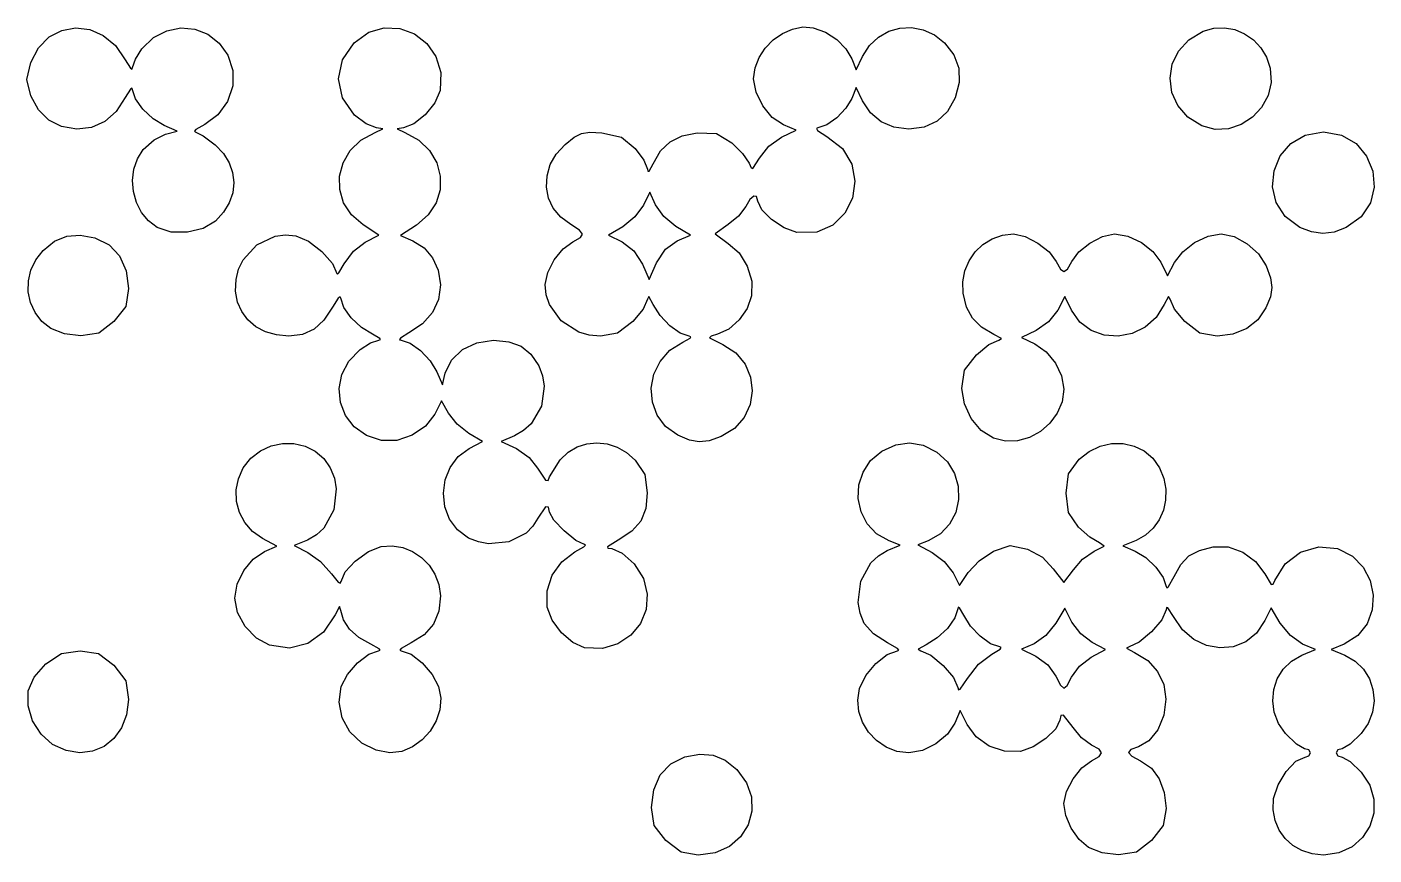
# Model space of a CAD drawing. Extents: x 15 to 288, y 15 to 288.
# Drawn here: x 191.8 to 287.5, y 162.4 to 221.2 of the extents above; entities that cross this region are included whole.
import ezdxf

# ---------------------------------------------------------------- set-up
doc = ezdxf.new("R2010")
doc.units = 0

msp = doc.modelspace()

# ---------------------------------------------------------------- linework, layer by layer
at = {"layer": 'Image'}
for p, q in [((192.581416, 219.760925), (193.335068, 220.526406)), ((193.335068, 220.526406), (194.232996, 220.998848)), ((194.232996, 220.998848), (195.21385, 221.17644)), ((195.21385, 221.17644), (196.216284, 221.057371)), ((196.216284, 221.057371), (197.178947, 220.63983)), ((197.178947, 220.63983), (198.040491, 219.922008)), ((199.924733, 219.6754), (200.759946, 220.480271)), ((200.759946, 220.480271), (201.706613, 220.972693)), ((201.706613, 220.972693), (202.705292, 221.166671)), ((202.705292, 221.166671), (203.69654, 221.076212)), ((203.69654, 221.076212), (204.620916, 220.715321)), ((204.620916, 220.715321), (205.418977, 220.098003)), ((215.018749, 220.113817), (216.051304, 220.857792)), ((216.051304, 220.857792), (217.161322, 221.1821)), ((217.161322, 221.1821), (218.271652, 221.129636)), ((218.271652, 221.129636), (219.305147, 220.743298)), ((219.305147, 220.743298), (220.184656, 220.065981)), ((244.250826, 219.737722), (244.814612, 220.316425)), ((244.814612, 220.316425), (245.469411, 220.777492)), ((245.469411, 220.777492), (246.183915, 221.094209)), ((246.183915, 221.094209), (246.926816, 221.239863)), ((246.926816, 221.239863), (247.666807, 221.187741)), ((247.666807, 221.187741), (248.525487, 220.87154)), ((248.525487, 220.87154), (249.329143, 220.347492)), ((249.329143, 220.347492), (249.988021, 219.688213)), ((251.670989, 219.915633), (252.300309, 220.513701)), ((252.300309, 220.513701), (253.03033, 220.931084)), ((253.03033, 220.931084), (253.827031, 221.162128)), ((253.827031, 221.162128), (254.656392, 221.201183)), ((254.656392, 221.201183), (255.48439, 221.042599)), ((255.48439, 221.042599), (256.277007, 220.680724)), ((256.277007, 220.680724), (257.00022, 220.109907)), ((273.633475, 219.528384), (274.363534, 220.330457)), ((274.363534, 220.330457), (275.378871, 220.934761)), ((275.378871, 220.934761), (276.13658, 221.15083)), ((276.13658, 221.15083), (276.898519, 221.183761)), ((276.898519, 221.183761), (277.639671, 221.047315)), ((277.639671, 221.047315), (278.335017, 220.755253)), ((278.335017, 220.755253), (278.959542, 220.321334)), ((278.959542, 220.321334), (279.488228, 219.759321)), ((192.033388, 218.704215), (192.581416, 219.760925)), ((198.040491, 219.922008), (198.739568, 218.902094)), ((199.461626, 218.943368), (199.924733, 219.6754)), ((205.418977, 220.098003), (206.03128, 219.238264)), ((214.179347, 218.893301), (215.018749, 220.113817)), ((220.184656, 220.065981), (220.83303, 219.14058)), ((243.809359, 219.068096), (244.250826, 219.737722)), ((249.988021, 219.688213), (250.412367, 218.966321)), ((251.17639, 219.142528), (251.670989, 219.915633)), ((257.00022, 220.109907), (257.666178, 219.247688)), ((273.189541, 218.593666), (273.633475, 219.528384)), ((279.488228, 219.759321), (279.896056, 219.082973)), ((191.752335, 217.496454), (192.033388, 218.704215)), ((198.739568, 218.902094), (199.113095, 218.313288)), ((199.268734, 218.35364), (199.461626, 218.943368)), ((206.03128, 219.238264), (206.398383, 218.15011)), ((213.905855, 217.553773), (214.179347, 218.893301)), ((220.83303, 219.14058), (221.173121, 218.009994)), ((243.52152, 218.334261), (243.809359, 219.068096)), ((250.412367, 218.966321), (250.71084, 218.181274)), ((250.71084, 218.181274), (251.17639, 219.142528)), ((257.666178, 219.247688), (258.012577, 218.311651)), ((273.032579, 217.591425), (273.189541, 218.593666)), ((279.896056, 219.082973), (280.158011, 218.306051)), ((192.033597, 216.345045), (191.752335, 217.496454)), ((199.113095, 218.313288), (199.226832, 218.245821)), ((199.226832, 218.245821), (199.268734, 218.35364)), ((206.398383, 218.15011), (206.390076, 217.046708)), ((214.197495, 216.210423), (213.905855, 217.553773)), ((221.173121, 218.009994), (221.127779, 216.717117)), ((243.418617, 217.562931), (243.52152, 218.334261)), ((243.596195, 216.592942), (243.418617, 217.562931)), ((258.012577, 218.311651), (258.039726, 217.300184)), ((273.163436, 216.586783), (273.032579, 217.591425)), ((280.158011, 218.306051), (280.224189, 217.302039)), ((199.113104, 216.812456), (198.739577, 216.223655)), ((199.226841, 216.879924), (199.113104, 216.812456)), ((199.268743, 216.772106), (199.226841, 216.879924)), ((199.472782, 216.121497), (199.268743, 216.772106)), ((206.390076, 217.046708), (206.010806, 215.952422)), ((221.127779, 216.717117), (220.755194, 215.856624)), ((244.068998, 215.629054), (243.596195, 216.592942)), ((250.710834, 216.944578), (250.412361, 216.159531)), ((251.176384, 215.983327), (250.710834, 216.944578)), ((258.039726, 217.300184), (257.747934, 216.211677)), ((273.582961, 215.644864), (273.163436, 216.586783)), ((280.224189, 217.302039), (280.004702, 216.360351)), ((192.565659, 215.354707), (192.033597, 216.345045)), ((198.739577, 216.223655), (198.086964, 215.238306)), ((199.999198, 215.384268), (199.472782, 216.121497)), ((206.010806, 215.952422), (205.328147, 214.99764)), ((215.053486, 214.978437), (214.197495, 216.210423)), ((220.755194, 215.856624), (220.072243, 215.001548)), ((244.747131, 214.81049), (244.068998, 215.629054)), ((250.412361, 216.159531), (249.991359, 215.457757)), ((251.742341, 215.127315), (251.176384, 215.983327)), ((257.747934, 216.211677), (257.20804, 215.241447)), ((274.292, 214.830789), (273.582961, 215.644864)), ((280.004702, 216.360351), (279.546025, 215.520105)), ((193.300639, 214.619819), (192.565659, 215.354707)), ((194.217529, 214.155629), (193.300639, 214.619819)), ((198.086964, 215.238306), (197.282416, 214.527021)), ((200.721056, 214.704507), (199.999198, 215.384268)), ((201.511423, 214.226306), (200.721056, 214.704507)), ((205.328147, 214.99764), (204.409673, 214.31275)), ((215.876704, 214.342615), (215.053486, 214.978437)), ((220.072243, 215.001548), (219.26558, 214.341715)), ((245.540697, 214.276471), (244.747131, 214.81049)), ((249.343338, 214.786921), (248.623456, 214.280553)), ((249.991359, 215.457757), (249.343338, 214.786921)), ((252.490518, 214.500721), (251.742341, 215.127315)), ((257.20804, 215.241447), (256.476299, 214.545085)), ((275.2914, 214.209681), (274.292, 214.830789)), ((278.894632, 214.82042), (278.096998, 214.300416)), ((279.546025, 215.520105), (278.894632, 214.82042)), ((195.295317, 213.977385), (194.217529, 214.155629)), ((196.345383, 214.102486), (195.295317, 213.977385)), ((197.282416, 214.527021), (196.345383, 214.102486)), ((200.802063, 213.212644), (201.611771, 213.624144)), ((202.44421, 213.833559), (201.511423, 214.226306)), ((201.611771, 213.624144), (202.44421, 213.833559)), ((203.770165, 213.939221), (203.659628, 213.825484)), ((203.659628, 213.825484), (203.718794, 213.783584)), ((203.718794, 213.783584), (204.289533, 213.509995)), ((204.409673, 214.31275), (203.770165, 213.939221)), ((215.504669, 213.191621), (216.504196, 213.746412)), ((216.602896, 214.066954), (215.876704, 214.342615)), ((216.504196, 213.746412), (217.04929, 214.005704)), ((217.04929, 214.005704), (216.602896, 214.066954)), ((218.521859, 214.066947), (218.075464, 214.005694)), ((218.075464, 214.005694), (218.620559, 213.746405)), ((219.26558, 214.341715), (218.521859, 214.066947)), ((218.620559, 213.746405), (219.623201, 213.190334)), ((230.65418, 213.402168), (231.184224, 213.67339)), ((231.184224, 213.67339), (231.786169, 213.755748)), ((231.786169, 213.755748), (232.637276, 213.704611)), ((232.637276, 213.704611), (234.024759, 213.398933)), ((238.339898, 213.497407), (239.420492, 213.708607)), ((239.420492, 213.708607), (240.793775, 213.676661)), ((240.793775, 213.676661), (241.871182, 213.008819)), ((245.397215, 213.397841), (246.443605, 213.896826)), ((246.443605, 213.896826), (245.540697, 214.276471)), ((247.986871, 214.072181), (247.886282, 214.019977)), ((247.886282, 214.019977), (247.973431, 213.887723)), ((247.973431, 213.887723), (248.626926, 213.463013)), ((248.623456, 214.280553), (247.986871, 214.072181)), ((253.400842, 214.115788), (252.490518, 214.500721)), ((254.453244, 213.984757), (253.400842, 214.115788)), ((255.556703, 214.125289), (254.453244, 213.984757)), ((256.476299, 214.545085), (255.556703, 214.125289)), ((275.291401, 214.209681), (275.2914, 214.209681)), ((276.248908, 213.955928), (275.291401, 214.209681)), ((277.199599, 213.999212), (276.248908, 213.955928)), ((278.096998, 214.300416), (277.199599, 213.999212)), ((282.648965, 213.559139), (283.93572, 213.783109)), ((283.93572, 213.783109), (285.231, 213.557071)), ((200.024271, 212.517384), (200.802063, 213.212644)), ((204.289533, 213.509995), (205.145734, 212.852876)), ((205.145734, 212.852876), (205.719567, 212.24616)), ((214.747088, 212.454372), (215.504669, 213.191621)), ((219.623201, 213.190334), (220.382013, 212.452335)), ((229.393693, 212.204852), (230.018776, 212.886714)), ((230.018776, 212.886714), (230.65418, 213.402168)), ((234.024759, 213.398933), (235.007346, 212.607741)), ((236.806149, 212.425934), (237.480459, 213.078238)), ((237.480459, 213.078238), (238.339898, 213.497407)), ((241.871182, 213.008819), (242.643397, 212.233046)), ((243.840175, 211.911361), (244.508198, 212.755356)), ((244.508198, 212.755356), (245.397215, 213.397841)), ((248.626926, 213.463013), (249.74957, 212.589298)), ((280.873572, 212.070569), (281.619918, 212.954604)), ((281.619918, 212.954604), (282.648965, 213.559139)), ((285.231, 213.557071), (286.2637, 212.94742)), ((286.2637, 212.94742), (287.009191, 212.056848)), ((199.355923, 211.121472), (199.606002, 211.862295)), ((199.606002, 211.862295), (200.024271, 212.517384)), ((205.719567, 212.24616), (206.130046, 211.587573)), ((214.238234, 211.58764), (214.747088, 212.454372)), ((220.382013, 212.452335), (220.890403, 211.585099)), ((228.965675, 211.452012), (229.393693, 212.204852)), ((235.007346, 212.607741), (235.610783, 211.782224)), ((235.610783, 211.782224), (235.868685, 211.132581)), ((236.280942, 211.515327), (236.806149, 212.425934)), ((242.643397, 212.233046), (243.099142, 211.546639)), ((243.372467, 211.170607), (243.840175, 211.911361)), ((249.74957, 212.589298), (250.403919, 211.490461)), ((280.434919, 211.008096), (280.873572, 212.070569)), ((287.009191, 212.056848), (287.44284, 210.988048)), ((199.267323, 210.332523), (199.355923, 211.121472)), ((206.130046, 211.587573), (206.377128, 210.892852)), ((206.377128, 210.892852), (206.460772, 210.177731)), ((213.984884, 210.644397), (214.238234, 211.58764)), ((220.890403, 211.585099), (221.141778, 210.641317)), ((228.732556, 210.659381), (228.965675, 211.452012)), ((235.868685, 211.132581), (235.901943, 210.980586)), ((235.901943, 210.980586), (235.986331, 210.997977)), ((235.986331, 210.997977), (236.280942, 211.515327)), ((243.099142, 211.546639), (243.238398, 211.23226)), ((243.238398, 211.23226), (243.372467, 211.170607)), ((250.403919, 211.490461), (250.625838, 210.281912)), ((280.328952, 209.868252), (280.434919, 211.008096)), ((287.44284, 210.988048), (287.540017, 209.843713)), ((199.333495, 209.533059), (199.267323, 210.332523)), ((206.460772, 210.177731), (206.380936, 209.457947)), ((213.993817, 209.677617), (213.984884, 210.644397)), ((221.141778, 210.641317), (221.129546, 209.673681)), ((228.692168, 209.858147), (228.732556, 210.659381)), ((228.842344, 209.079495), (228.692168, 209.858147)), ((250.625838, 210.281912), (250.451194, 209.079058)), ((280.580665, 208.752098), (280.328952, 209.868252)), ((287.540017, 209.843713), (287.27609, 208.726536)), ((199.547728, 208.760688), (199.333495, 209.533059)), ((206.380936, 209.457947), (206.137578, 208.749236)), ((214.271814, 208.740274), (213.993817, 209.677617)), ((221.129546, 209.673681), (220.847115, 208.734882)), ((229.180918, 208.354615), (228.842344, 209.079495)), ((236.032431, 209.502749), (235.582463, 208.573666)), ((236.438619, 208.585101), (236.032431, 209.502749)), ((243.152069, 208.974431), (242.860223, 208.477494)), ((243.429657, 209.218406), (243.152069, 208.974431)), ((243.637153, 209.185165), (243.429657, 209.218406)), ((243.718726, 208.850453), (243.637153, 209.185165)), ((243.999063, 208.234513), (243.718726, 208.850453)), ((250.451194, 209.079058), (249.915851, 207.997309)), ((199.903313, 208.053021), (199.547728, 208.760688)), ((200.39354, 207.447666), (199.903313, 208.053021)), ((205.730655, 208.067333), (205.160127, 207.427976)), ((206.137578, 208.749236), (205.730655, 208.067333)), ((214.825652, 207.885342), (214.271814, 208.740274)), ((215.66211, 207.165792), (214.825652, 207.885342)), ((220.287893, 207.877609), (219.445288, 207.154555)), ((220.847115, 208.734882), (220.287893, 207.877609)), ((229.705721, 207.714692), (229.180918, 208.354615)), ((235.582463, 208.573666), (234.965302, 207.740868)), ((237.032549, 207.75584), (236.438619, 208.585101)), ((242.860223, 208.477494), (242.346517, 207.782384)), ((244.698421, 207.546812), (243.999063, 208.234513)), ((249.915851, 207.997309), (249.055675, 207.152072)), ((281.21505, 207.760699), (280.580665, 208.752098)), ((287.27609, 208.726536), (286.626428, 207.739211)), ((201.0117, 206.982234), (200.39354, 207.447666)), ((202.010189, 206.66117), (201.011677, 206.982249)), ((201.011677, 206.982249), (201.0117, 206.982234)), ((204.285466, 206.905634), (203.168469, 206.642832)), ((205.160127, 207.427976), (204.285466, 206.905634)), ((216.78461, 206.439398), (215.66211, 207.165792)), ((219.445288, 207.154555), (218.305428, 206.416929)), ((230.414587, 207.190914), (229.705721, 207.714692)), ((231.038144, 206.799099), (230.414587, 207.190914)), ((234.113353, 207.043276), (233.094213, 206.441966)), ((234.965302, 207.740868), (234.113353, 207.043276)), ((237.890119, 207.050701), (237.032549, 207.75584)), ((238.935429, 206.433953), (237.890119, 207.050701)), ((241.604073, 207.192374), (240.698744, 206.526024)), ((242.346517, 207.782384), (241.604073, 207.192374)), ((245.604322, 206.956511), (244.698421, 207.546812)), ((246.504286, 206.632773), (245.604322, 206.956511)), ((249.055675, 207.152072), (247.906531, 206.658758)), ((282.2571, 206.995119), (281.21505, 207.760699)), ((282.2571, 206.995092), (282.2571, 206.995119)), ((283.101562, 206.667075), (282.2571, 206.995092)), ((285.5664, 206.984429), (284.704523, 206.66191)), ((286.626428, 207.739211), (285.5664, 206.984429)), ((192.90228, 205.347191), (193.723319, 206.007623)), ((193.723319, 206.007623), (194.587574, 206.371982)), ((194.587574, 206.371982), (195.530914, 206.449025)), ((195.530914, 206.449025), (196.58921, 206.247509)), ((196.58921, 206.247509), (197.593372, 205.751746)), ((203.168469, 206.642832), (202.010189, 206.66117)), ((208.09849, 205.751753), (209.405021, 206.361091)), ((209.405021, 206.361091), (210.131875, 206.45921)), ((210.131875, 206.45921), (210.881859, 206.400646)), ((210.881859, 206.400646), (211.772683, 206.007143)), ((211.772683, 206.007143), (212.721123, 205.273799)), ((214.971114, 205.300027), (215.812775, 205.953835)), ((215.812775, 205.953835), (216.78461, 206.439398)), ((218.305428, 206.416929), (219.1962, 206.042388)), ((219.1962, 206.042388), (219.993579, 205.548469)), ((229.875822, 205.46705), (230.564494, 205.975994)), ((230.564494, 205.975994), (231.104178, 206.26392)), ((231.265035, 206.514195), (231.038144, 206.799099)), ((231.104178, 206.26392), (231.265035, 206.514195)), ((233.094213, 206.441966), (234.070601, 205.96909)), ((234.070601, 205.96909), (234.912287, 205.327051)), ((237.152513, 205.44049), (237.990734, 206.03674)), ((237.990733, 206.03674), (238.935429, 206.433953)), ((237.990734, 206.03674), (237.990733, 206.03674)), ((240.698744, 206.526024), (241.616537, 205.85252)), ((247.906531, 206.658758), (246.504286, 206.632773)), ((259.729301, 205.779052), (260.380089, 206.18042)), ((260.380089, 206.18042), (261.112008, 206.435961)), ((261.112008, 206.435961), (261.907324, 206.524887)), ((261.907324, 206.524887), (262.740217, 206.344755)), ((262.740217, 206.344755), (263.639696, 205.882089)), ((267.340691, 205.88209), (268.240167, 206.344758)), ((268.240167, 206.344758), (269.073064, 206.524887)), ((269.073064, 206.524887), (270.03621, 206.361439)), ((270.03621, 206.361439), (270.994419, 205.92146)), ((274.778497, 205.910751), (275.736818, 206.357758)), ((275.736818, 206.357758), (276.67827, 206.524413)), ((276.67827, 206.524413), (277.596142, 206.333771)), ((277.596142, 206.333771), (278.525952, 205.828034)), ((283.90014, 206.55607), (283.101562, 206.667075)), ((284.704523, 206.66191), (283.90014, 206.55607)), ((192.378528, 204.688563), (192.90228, 205.347191)), ((197.593372, 205.751746), (198.339425, 204.962168)), ((207.117846, 204.68654), (208.09849, 205.751753)), ((212.721123, 205.273799), (213.475236, 204.433484)), ((214.312245, 204.409945), (214.971114, 205.300027)), ((219.993579, 205.548469), (220.600506, 204.83596)), ((229.243642, 204.675556), (229.875822, 205.46705)), ((234.912287, 205.327051), (235.519291, 204.39028)), ((236.518814, 204.46193), (237.152513, 205.44049)), ((241.616537, 205.85252), (242.390026, 205.185713)), ((242.390026, 205.185713), (242.968162, 204.24777)), ((258.742057, 204.621969), (259.177379, 205.252639)), ((259.177379, 205.252639), (259.729301, 205.779052)), ((263.639696, 205.882089), (264.431194, 205.249909)), ((264.431194, 205.249909), (264.940144, 204.561237)), ((266.040254, 204.561237), (266.549199, 205.249908)), ((266.549199, 205.249908), (267.340691, 205.88209)), ((270.994419, 205.92146), (271.815896, 205.284665)), ((271.815896, 205.284665), (272.368844, 204.530767)), ((273.34968, 204.502703), (273.937916, 205.265147)), ((273.937916, 205.265147), (274.778497, 205.910751)), ((278.525952, 205.828034), (279.33022, 205.104696)), ((279.33022, 205.104696), (279.87147, 204.261253)), ((192.030075, 203.958141), (192.378528, 204.688563)), ((198.339425, 204.962168), (198.804386, 203.91366)), ((206.79835, 204.018575), (207.117846, 204.68654)), ((213.475236, 204.433484), (213.783079, 203.719066)), ((213.938716, 203.770438), (214.312245, 204.409945)), ((220.600506, 204.83596), (220.993423, 203.942691)), ((228.780976, 203.776078), (229.243642, 204.675556)), ((235.519291, 204.39028), (235.99159, 203.28434)), ((235.99159, 203.28434), (236.518814, 204.46193)), ((242.968162, 204.24777), (243.287061, 203.181435)), ((258.44107, 203.907825), (258.742057, 204.621969)), ((264.940144, 204.561237), (265.234068, 204.025559)), ((265.746331, 204.025559), (266.040254, 204.561237)), ((272.368844, 204.530767), (272.842395, 203.537726)), ((272.842395, 203.537726), (273.34968, 204.502703)), ((279.87147, 204.261253), (280.180003, 203.406738)), ((191.846851, 202.405645), (191.853866, 203.186857)), ((191.853866, 203.186857), (192.030075, 203.958141)), ((198.804386, 203.91366), (198.96527, 202.641109)), ((206.591621, 202.450747), (206.618669, 203.279356)), ((206.618669, 203.279356), (206.79835, 204.018575)), ((213.783079, 203.719066), (213.82498, 203.6599)), ((213.82498, 203.6599), (213.938716, 203.770438)), ((220.993423, 203.942691), (221.14877, 202.906498)), ((228.600844, 202.943184), (228.780976, 203.776078)), ((243.287061, 203.181435), (243.282837, 202.12945)), ((258.292151, 203.130993), (258.44107, 203.907825)), ((258.313034, 202.312257), (258.292151, 203.130993)), ((265.234068, 204.025559), (265.490199, 203.847)), ((265.490199, 203.847), (265.746331, 204.025559)), ((280.180003, 203.406738), (280.279755, 202.720352)), ((192.005975, 201.645439), (191.846851, 202.405645)), ((198.96527, 202.641109), (198.772598, 201.379831)), ((206.731931, 201.68844), (206.591621, 202.450747)), ((221.14877, 202.906498), (221.021043, 201.876215)), ((228.679153, 202.199485), (228.600844, 202.943184)), ((228.90626, 201.508283), (228.679153, 202.199485)), ((243.282837, 202.12945), (242.959826, 201.236656)), ((258.550204, 201.329209), (258.313034, 202.312257)), ((280.279755, 202.720352), (280.16961, 202.055796)), ((192.328188, 200.93717), (192.005975, 201.645439)), ((198.772598, 201.379831), (197.93831, 200.297659)), ((207.026845, 201.00605), (206.731931, 201.68844)), ((213.469329, 201.329406), (212.860525, 200.392014)), ((213.889193, 201.973455), (213.469329, 201.329406)), ((214.019972, 202.057727), (213.889193, 201.973455)), ((214.071634, 201.956079), (214.019972, 202.057727)), ((214.286609, 201.303506), (214.071634, 201.956079)), ((214.817468, 200.564969), (214.286609, 201.303506)), ((221.021043, 201.876215), (220.592772, 200.947549)), ((229.745318, 200.3409), (228.90626, 201.508283)), ((235.558313, 201.187435), (234.828744, 200.297014)), ((235.868674, 201.884514), (235.558313, 201.187435)), ((235.979522, 202.069217), (235.868674, 201.884514)), ((236.286646, 201.511132), (235.979522, 202.069217)), ((236.772292, 200.72269), (236.286646, 201.511132)), ((242.959826, 201.236656), (242.386591, 200.415685)), ((258.982646, 200.529618), (258.550204, 201.329209)), ((265.551466, 202.078656), (265.053627, 201.115936)), ((266.019804, 201.111647), (265.551466, 202.078656)), ((272.619964, 201.511101), (272.038045, 200.578601)), ((272.927065, 202.069186), (272.619964, 201.511101)), ((273.037952, 201.884483), (272.927065, 202.069186)), ((273.348313, 201.187402), (273.037952, 201.884483)), ((274.077872, 200.296983), (273.348313, 201.187402)), ((279.848452, 201.266773), (279.277555, 200.425299)), ((280.16961, 202.055796), (279.848452, 201.266773)), ((192.810435, 200.311774), (192.328188, 200.93717)), ((193.449665, 199.800181), (192.810435, 200.311774)), ((197.93831, 200.297659), (196.856534, 199.463201)), ((207.463612, 200.417196), (207.026845, 201.00605)), ((208.029477, 199.935494), (207.463612, 200.417196)), ((212.860525, 200.392014), (212.165879, 199.752305)), ((215.539305, 199.882192), (214.817468, 200.564969)), ((220.592772, 200.947549), (219.880709, 200.145913)), ((230.994916, 199.556094), (229.745318, 200.3409)), ((234.828744, 200.297014), (233.754288, 199.467034)), ((237.455315, 200.000873), (236.772292, 200.72269)), ((242.386591, 200.415685), (241.653129, 199.767709)), ((259.627249, 199.890932), (258.982646, 200.529618)), ((264.396382, 200.290262), (263.515297, 199.657036)), ((265.053627, 201.115936), (264.396382, 200.290262)), ((266.622663, 200.250853), (266.019804, 201.111647)), ((267.421929, 199.658311), (266.622663, 200.250853)), ((272.038045, 200.578601), (271.253737, 199.890219)), ((275.152328, 199.467004), (274.077872, 200.296983)), ((279.277555, 200.425299), (278.483101, 199.797339)), ((193.44967, 199.800176), (193.449665, 199.800181)), ((194.422126, 199.434431), (193.44967, 199.800176)), ((195.59486, 199.277609), (194.422126, 199.434431)), ((196.856534, 199.463201), (195.59486, 199.277609)), ((208.711687, 199.574562), (208.029477, 199.935494)), ((209.497489, 199.348017), (208.711687, 199.574562)), ((210.374129, 199.269476), (209.497489, 199.348017)), ((211.349158, 199.386164), (210.374129, 199.269476)), ((212.165879, 199.752305), (211.349158, 199.386164)), ((216.327214, 199.396899), (215.539305, 199.882192)), ((216.842531, 199.106589), (216.327214, 199.396899)), ((218.9016, 199.496718), (218.312794, 199.123191)), ((219.880709, 200.145913), (218.9016, 199.496718)), ((231.735199, 199.343114), (230.994916, 199.556094)), ((232.531954, 199.268924), (231.735199, 199.343114)), ((233.754288, 199.467034), (232.531954, 199.268924)), ((238.193798, 199.470676), (237.455315, 200.000873)), ((238.845826, 199.257092), (238.193798, 199.470676)), ((238.961854, 199.220449), (238.845826, 199.257092)), ((240.404386, 199.268997), (240.295313, 199.150952)), ((240.849437, 199.3939), (240.404386, 199.268997)), ((241.653129, 199.767709), (240.849437, 199.3939)), ((260.500904, 199.390597), (259.627249, 199.890932)), ((261.049105, 199.08528), (260.500904, 199.390597)), ((263.515297, 199.657036), (262.474797, 199.160861)), ((268.351135, 199.33), (267.421929, 199.658311)), ((269.343816, 199.261895), (268.351135, 199.33)), ((270.333505, 199.449976), (269.343816, 199.261895)), ((271.253737, 199.890219), (270.333505, 199.449976)), ((276.374662, 199.268893), (275.152328, 199.467004)), ((277.502875, 199.404627), (276.374662, 199.268893)), ((278.483101, 199.797339), (277.502875, 199.404627)), ((214.644982, 197.476351), (215.449853, 198.311561)), ((215.449853, 198.311561), (216.181887, 198.778006)), ((216.181887, 198.778006), (216.771613, 198.978927)), ((216.771613, 198.978927), (216.887643, 199.015569)), ((216.887643, 199.015569), (216.842531, 199.106589)), ((218.312794, 199.123191), (218.245328, 199.009454)), ((218.245328, 199.009454), (218.353146, 198.967552)), ((218.353146, 198.967552), (219.003754, 198.763593)), ((219.003754, 198.763593), (219.740984, 198.237169)), ((221.948781, 197.566628), (222.722714, 198.307874)), ((222.722714, 198.307874), (223.742224, 198.793085)), ((223.742224, 198.793085), (224.92663, 198.967084)), ((224.92663, 198.967084), (226.015498, 198.86341)), ((226.015498, 198.86341), (226.891799, 198.539151)), ((226.891799, 198.539151), (227.590716, 197.974454)), ((237.463607, 198.255308), (238.401427, 198.83912)), ((238.401427, 198.83912), (238.916742, 199.12943)), ((238.916742, 199.12943), (238.961854, 199.220449)), ((240.295313, 199.150952), (241.224579, 198.664077)), ((241.224579, 198.664077), (242.153694, 198.067608)), ((259.261143, 197.93841), (260.151561, 198.667978)), ((260.151561, 198.667978), (260.848643, 198.97834)), ((260.848643, 198.97834), (261.049105, 199.08528)), ((262.474797, 199.160861), (263.416625, 198.704717)), ((263.416625, 198.704717), (264.224019, 198.140222)), ((214.15256, 196.529685), (214.644982, 197.476351)), ((219.740984, 198.237169), (220.420744, 197.515266)), ((220.420744, 197.515266), (220.898946, 196.724872)), ((221.50111, 196.624524), (221.948781, 197.566628)), ((227.590716, 197.974454), (228.14743, 197.149464)), ((236.334202, 196.551238), (236.77332, 197.47087)), ((236.77332, 197.47087), (237.463607, 198.255308)), ((242.153694, 198.067608), (242.811421, 197.27604)), ((258.422284, 196.8478), (259.261143, 197.93841)), ((264.224019, 198.140222), (264.882303, 197.347937)), ((264.882303, 197.347937), (265.325591, 196.430147)), ((213.958582, 195.531006), (214.15256, 196.529685)), ((220.898946, 196.724872), (221.291693, 195.792085)), ((221.291693, 195.792085), (221.50111, 196.624524)), ((228.14743, 197.149464), (228.418842, 196.445769)), ((228.418842, 196.445769), (228.53378, 195.715151)), ((236.14989, 195.561841), (236.334202, 196.551238)), ((242.811421, 197.27604), (243.198834, 196.35547)), ((258.233043, 195.54257), (258.422284, 196.8478)), ((265.325591, 196.430147), (265.487995, 195.489137)), ((214.049041, 194.539757), (213.958582, 195.531006)), ((228.53378, 195.715151), (228.329286, 194.274396)), ((236.224017, 194.568112), (236.14989, 195.561841)), ((243.198834, 196.35547), (243.317004, 195.371997)), ((258.407371, 194.440382), (258.233043, 195.54257)), ((265.487995, 195.489137), (265.363528, 194.602605)), ((214.409932, 193.61538), (214.049041, 194.539757)), ((221.226068, 194.653307), (220.754933, 193.710801)), ((221.719984, 193.792708), (221.226068, 194.653307)), ((236.560221, 193.635482), (236.224017, 194.568112)), ((243.317004, 195.371997), (243.167001, 194.391717)), ((265.363528, 194.602605), (265.016505, 193.789786)), ((215.02725, 192.817318), (214.409932, 193.61538)), ((220.754933, 193.710801), (220.095231, 192.861774)), ((222.351158, 193.013207), (221.719984, 193.792708)), ((228.329286, 194.274396), (227.60406, 193.029711)), ((237.162137, 192.829381), (236.560221, 193.635482)), ((243.167001, 194.391717), (242.749898, 193.480727)), ((258.88485, 193.411131), (258.407371, 194.440382)), ((265.016505, 193.789786), (264.486491, 193.078207)), ((215.886989, 192.205014), (215.02725, 192.817318)), ((220.095231, 192.861774), (219.14333, 192.216056)), ((223.175064, 192.347588), (222.351158, 193.013207)), ((227.068081, 192.544178), (226.42821, 192.183604)), ((227.60406, 193.029711), (227.068081, 192.544178)), ((238.0334, 192.21524), (237.162137, 192.829381)), ((242.066766, 192.705124), (241.118677, 192.131007)), ((242.749898, 193.480727), (242.066766, 192.705124)), ((259.597223, 192.562541), (258.88485, 193.411131)), ((260.476233, 192.00234), (259.597223, 192.562541)), ((264.486491, 193.078207), (263.813051, 192.495393)), ((209.12141, 191.463972), (209.927809, 191.630755)), ((209.927809, 191.630755), (210.741345, 191.62094)), ((210.741345, 191.62094), (211.52488, 191.438986)), ((216.975143, 191.837911), (215.886989, 192.205014)), ((218.052283, 191.849489), (216.975143, 191.837911)), ((219.14333, 192.216056), (218.052283, 191.849489)), ((224.136225, 191.763071), (223.175064, 192.347588)), ((223.197868, 191.277826), (224.136225, 191.763071)), ((226.42821, 192.183604), (225.478574, 191.784311)), ((225.478574, 191.784311), (226.572574, 191.265173)), ((230.87192, 191.386469), (231.558931, 191.615196)), ((231.558931, 191.615196), (232.275643, 191.689987)), ((232.275643, 191.689987), (232.999847, 191.61091)), ((232.999847, 191.61091), (233.709334, 191.378031)), ((238.033387, 192.2152), (238.0334, 192.21524)), ((238.854146, 191.870058), (238.033387, 192.2152)), ((239.554826, 191.743356), (238.854146, 191.870058)), ((240.266108, 191.831527), (239.554826, 191.743356)), ((241.118677, 192.131007), (240.266108, 191.831527)), ((253.530778, 191.54211), (254.514366, 191.677324)), ((254.514366, 191.677324), (255.489341, 191.502531)), ((260.476325, 192.002337), (260.476233, 192.00234)), ((261.327821, 191.794818), (260.476325, 192.002337)), ((262.194151, 191.826172), (261.327821, 191.794818)), ((263.035749, 192.068873), (262.194151, 191.826172)), ((263.813051, 192.495393), (263.035749, 192.068873)), ((268.0548, 191.441766), (268.870412, 191.62537)), ((268.870412, 191.62537), (269.689503, 191.627989)), ((269.689503, 191.627989), (270.476457, 191.453437)), ((207.678593, 190.582773), (208.359291, 191.116131)), ((208.359291, 191.116131), (209.12141, 191.463972)), ((211.52488, 191.438986), (212.24127, 191.089351)), ((212.24127, 191.089351), (212.853374, 190.576497)), ((221.834853, 189.930556), (222.404427, 190.696657)), ((222.404427, 190.696657), (223.197868, 191.277826)), ((226.572574, 191.265173), (227.464398, 190.642909)), ((227.464398, 190.642909), (228.055554, 189.867283)), ((229.675839, 190.466949), (230.23682, 191.003742)), ((230.23682, 191.003742), (230.87192, 191.386469)), ((233.709334, 191.378031), (234.381894, 190.991414)), ((234.381894, 190.991414), (234.995319, 190.451127)), ((251.745436, 190.430601), (252.544924, 191.096762)), ((252.544924, 191.096762), (253.530778, 191.54211)), ((255.489341, 191.502531), (256.449354, 191.017861)), ((256.449354, 191.017861), (257.204469, 190.333458)), ((266.576472, 190.516356), (267.278281, 191.073366)), ((267.278281, 191.073366), (268.0548, 191.441766)), ((270.476457, 191.453437), (271.195659, 191.105527)), ((271.195659, 191.105527), (271.811492, 190.588072)), ((206.787996, 189.131706), (207.136466, 189.894147)), ((207.136466, 189.894147), (207.678593, 190.582773)), ((212.853374, 190.576497), (213.324053, 189.904882)), ((213.324053, 189.904882), (213.612855, 189.167087)), ((221.489643, 189.041329), (221.834853, 189.930556)), ((228.055554, 189.867283), (228.618917, 189.03296)), ((228.901659, 189.267709), (229.675839, 190.466949)), ((234.995319, 190.451127), (235.685409, 189.431853)), ((251.202328, 189.605608), (251.745436, 190.430601)), ((257.204469, 190.333458), (257.710979, 189.504559)), ((265.81184, 189.480424), (266.576472, 190.516356)), ((271.811492, 190.588072), (272.288342, 189.904884)), ((272.288342, 189.904884), (272.589418, 189.147393)), ((206.628387, 188.328939), (206.787996, 189.131706)), ((213.612855, 189.167087), (213.744329, 188.403466)), ((221.369298, 188.090782), (221.489643, 189.041329)), ((228.618917, 189.03296), (228.822072, 188.997775)), ((228.822072, 188.997775), (228.901659, 189.267709)), ((235.685409, 189.431853), (235.856412, 188.116687)), ((250.910757, 188.682288), (251.202328, 189.605608)), ((257.710979, 189.504559), (257.974426, 188.588514)), ((265.641092, 188.094746), (265.81184, 189.480424)), ((272.589418, 189.147393), (272.72958, 188.37574)), ((206.652839, 187.519333), (206.628387, 188.328939)), ((213.744329, 188.403466), (213.568923, 186.905119)), ((221.474315, 187.140722), (221.369298, 188.090782)), ((235.856412, 188.116687), (235.748819, 187.000281)), ((250.865878, 187.721146), (250.910757, 188.682288)), ((257.974426, 188.588514), (258.000351, 187.642676)), ((265.808659, 186.715089), (265.641092, 188.094746)), ((272.72958, 188.37574), (272.716361, 187.61312)), ((206.856556, 186.736376), (206.652839, 187.519333)), ((213.568923, 186.905119), (212.865099, 185.622589)), ((221.805191, 186.252953), (221.474315, 187.140722)), ((228.635998, 187.14035), (228.073078, 186.335116)), ((228.827923, 187.106415), (228.635998, 187.14035)), ((228.901649, 186.752006), (228.827923, 187.106415)), ((235.748819, 187.000281), (235.397835, 186.115589)), ((251.062847, 186.782687), (250.865878, 187.721146)), ((258.000351, 187.642676), (257.794295, 186.724396)), ((272.557293, 186.88273), (272.259911, 186.207768)), ((272.716361, 187.61312), (272.557293, 186.88273)), ((207.23474, 186.013557), (206.856556, 186.736376)), ((207.782592, 185.384363), (207.23474, 186.013557)), ((222.362426, 185.489283), (221.805191, 186.252953)), ((228.073078, 186.335116), (227.721907, 185.751083)), ((229.21738, 186.184582), (228.901649, 186.752006)), ((229.952363, 185.417332), (229.21738, 186.184582)), ((235.397835, 186.115589), (234.761158, 185.393802)), ((251.496819, 185.927417), (251.062847, 186.782687)), ((252.162952, 185.21584), (251.496819, 185.927417)), ((257.361802, 185.891028), (256.708412, 185.199922)), ((257.794295, 186.724396), (257.361802, 185.891028)), ((266.525858, 185.684996), (265.808659, 186.715089)), ((272.259911, 186.207768), (271.831748, 185.611429)), ((208.495316, 184.882283), (207.782592, 185.384363)), ((209.526026, 184.327209), (208.495316, 184.882283)), ((212.336051, 185.128738), (211.700123, 184.768622)), ((212.865099, 185.622589), (212.336051, 185.128738)), ((223.146518, 184.911516), (222.362426, 185.489283)), ((223.851407, 184.632646), (223.146518, 184.911516)), ((227.244957, 185.268577), (226.014047, 184.637141)), ((227.721907, 185.751083), (227.244957, 185.268577)), ((230.788278, 184.742507), (229.952363, 185.417332)), ((234.761158, 185.393802), (233.796482, 184.766107)), ((253.0564, 184.708462), (252.162952, 185.21584)), ((256.708412, 185.199922), (255.839667, 184.708431)), ((267.327554, 184.976647), (266.525858, 185.684996)), ((268.012548, 184.570446), (267.327554, 184.976647)), ((271.280337, 185.116913), (270.613212, 184.747414)), ((271.831748, 185.611429), (271.280337, 185.116913)), ((207.84606, 183.418841), (208.636535, 183.953205)), ((208.636535, 183.953205), (209.526026, 184.327209)), ((211.700123, 184.768622), (210.755503, 184.377346)), ((210.755503, 184.377346), (211.733931, 183.885576)), ((215.097726, 183.27393), (216.027265, 183.946086)), ((216.027265, 183.946086), (216.940105, 184.317598)), ((216.940105, 184.317598), (217.720029, 184.369319)), ((217.720029, 184.369319), (218.473455, 184.242546)), ((218.473455, 184.242546), (219.177384, 183.956457)), ((219.177384, 183.956457), (219.808815, 183.530233)), ((224.581013, 184.498793), (223.851407, 184.632646)), ((226.014047, 184.637141), (224.581013, 184.498793)), ((229.781283, 183.229495), (230.71593, 183.92319)), ((230.71593, 183.92319), (231.355438, 184.296719)), ((231.406809, 184.452356), (230.788278, 184.742507)), ((231.355438, 184.296719), (231.465975, 184.410456)), ((231.465975, 184.410456), (231.406809, 184.452356)), ((233.796482, 184.766107), (233.040157, 184.294211)), ((233.040157, 184.294211), (233.062629, 184.196856)), ((233.062629, 184.196856), (233.330453, 184.163802)), ((233.330453, 184.163802), (234.064505, 183.840385)), ((252.293125, 183.648142), (252.926702, 184.015424)), ((252.926702, 184.015424), (253.848239, 184.405184)), ((253.848239, 184.405184), (253.0564, 184.708462)), ((255.839667, 184.708431), (255.109672, 184.429365)), ((255.109672, 184.429365), (256.129342, 183.882512)), ((259.464616, 183.291301), (260.479315, 183.971917)), ((260.479315, 183.971917), (261.667484, 184.389844)), ((261.667484, 184.389844), (262.889515, 184.123108)), ((262.889515, 184.123108), (263.956938, 183.55362)), ((266.814659, 183.417815), (267.649434, 183.97365)), ((267.649434, 183.97365), (268.34915, 184.343053)), ((268.34915, 184.343053), (268.012548, 184.570446)), ((270.613212, 184.747414), (269.673228, 184.358062)), ((269.673228, 184.358062), (270.555401, 183.987127)), ((270.555401, 183.987127), (271.317502, 183.519648)), ((274.381277, 183.639678), (275.123579, 184.036115)), ((275.123579, 184.036115), (276.11156, 184.290401)), ((276.11156, 184.290401), (277.171392, 184.278631)), ((277.171392, 184.278631), (278.207736, 183.913238)), ((278.207736, 183.913238), (279.109585, 183.252967)), ((282.310438, 183.903993), (283.615985, 184.296788)), ((283.615985, 184.296788), (284.948984, 184.164432)), ((284.948984, 184.164432), (285.996522, 183.62578)), ((207.172415, 182.596893), (207.84606, 183.418841)), ((211.733931, 183.885576), (212.62657, 183.23645)), ((212.62657, 183.23645), (213.398741, 182.366356)), ((214.375632, 182.497691), (215.097726, 183.27393)), ((219.808815, 183.530233), (220.344746, 182.983052)), ((220.344746, 182.983052), (220.762177, 182.334092)), ((229.101931, 182.26764), (229.781283, 183.229495)), ((234.064505, 183.840385), (234.917953, 183.081582)), ((234.917953, 183.081582), (235.587614, 182.028374)), ((251.052606, 181.8352), (251.763424, 183.142953)), ((251.763424, 183.142953), (252.293125, 183.648142)), ((256.129342, 183.882512), (256.984118, 183.232509)), ((256.984118, 183.232509), (257.607342, 182.437662)), ((258.682375, 182.466737), (259.464616, 183.291301)), ((263.956938, 183.55362), (264.729075, 182.725108)), ((266.162744, 182.65122), (266.814659, 183.417815)), ((271.317502, 183.519648), (272.024141, 182.844158)), ((273.3209, 182.184281), (273.806452, 183.042073)), ((273.806452, 183.042073), (274.381277, 183.639678)), ((279.109585, 183.252967), (279.76593, 182.356561)), ((280.491364, 181.902992), (281.209759, 183.076057)), ((281.209759, 183.076057), (282.310438, 183.903993)), ((285.996522, 183.62578), (286.772219, 182.841995)), ((206.70338, 181.625176), (207.172415, 182.596893)), ((213.398741, 182.366356), (213.887983, 181.770441)), ((214.085125, 181.813928), (214.375632, 182.497691)), ((220.762177, 182.334092), (221.038107, 181.602535)), ((228.736266, 181.153617), (229.101931, 182.26764)), ((235.587614, 182.028374), (235.859256, 180.924448)), ((257.607342, 182.437662), (258.065674, 181.539667)), ((258.065674, 181.539667), (258.682375, 182.466737)), ((264.729075, 182.725108), (265.489883, 181.74428)), ((265.489883, 181.74428), (266.162744, 182.65122)), ((272.024141, 182.844158), (272.545974, 182.109157)), ((272.545974, 182.109157), (272.753661, 181.463147)), ((272.92304, 181.47352), (273.3209, 182.184281)), ((279.76593, 182.356561), (280.230287, 181.598421)), ((286.772219, 182.841995), (287.270688, 181.891373)), ((206.526735, 180.641505), (206.70338, 181.625176)), ((213.887983, 181.770441), (214.032646, 181.704549)), ((214.032646, 181.704549), (214.085125, 181.813928)), ((221.038107, 181.602535), (221.149535, 180.807558)), ((228.74268, 180.00342), (228.736266, 181.153617)), ((250.868169, 180.324852), (251.052606, 181.8352)), ((272.753661, 181.463147), (272.800494, 181.368953)), ((272.800494, 181.368953), (272.92304, 181.47352)), ((280.230287, 181.598421), (280.365067, 181.631102)), ((280.365067, 181.631102), (280.491364, 181.902992)), ((287.270688, 181.891373), (287.486541, 180.852212)), ((206.729021, 179.611908), (206.526735, 180.641505)), ((221.149535, 180.807558), (221.04156, 179.710255)), ((235.859256, 180.924448), (235.773533, 179.838967)), ((250.996443, 179.566419), (250.868169, 180.324852)), ((287.486541, 180.852212), (287.414392, 179.802809)), ((207.274289, 178.622843), (206.729021, 179.611908)), ((213.661025, 179.462855), (212.845911, 178.231292)), ((213.981039, 180.051665), (213.661025, 179.462855)), ((214.080003, 179.765236), (213.981039, 180.051665)), ((214.252304, 179.093528), (214.080003, 179.765236)), ((221.04156, 179.710255), (220.657719, 178.782673)), ((229.104089, 179.070247), (228.74268, 180.00342)), ((235.773533, 179.838967), (235.371098, 178.841096)), ((251.284032, 178.844594), (250.996443, 179.566419)), ((257.728548, 179.22957), (257.198349, 178.491087)), ((257.942132, 179.881598), (257.728548, 179.22957)), ((257.978774, 179.997626), (257.942132, 179.881598)), ((258.069793, 179.952513), (257.978774, 179.997626)), ((258.360102, 179.437196), (258.069793, 179.952513)), ((258.845123, 178.649694), (258.360102, 179.437196)), ((265.558669, 179.931894), (264.92158, 178.852114)), ((266.053413, 178.941414), (265.558669, 179.931894)), ((272.747497, 179.81059), (272.441513, 179.09883)), ((272.782096, 179.983538), (272.747497, 179.81059)), ((272.883641, 179.959977), (272.782096, 179.983538)), ((273.276663, 179.333155), (272.883641, 179.959977)), ((273.91946, 178.389945), (273.276663, 179.333155)), ((280.222501, 179.957621), (279.780303, 179.044574)), ((280.867184, 178.864981), (280.222501, 179.957621)), ((287.414392, 179.802809), (287.048852, 178.821464)), ((208.066507, 177.804106), (207.274289, 178.622843)), ((212.845911, 178.231292), (211.730329, 177.425743)), ((214.69606, 178.43362), (214.252304, 179.093528)), ((215.362233, 177.840858), (214.69606, 178.43362)), ((220.657719, 178.782673), (220.001003, 178.029646)), ((229.758659, 178.179029), (229.104089, 179.070247)), ((230.571394, 177.476401), (229.758659, 178.179029)), ((235.371098, 178.841096), (234.692605, 177.999998)), ((251.95541, 178.090815), (251.284032, 178.844594)), ((257.198349, 178.491087), (256.47653, 177.808064)), ((259.52771, 177.92784), (258.845123, 178.649694)), ((264.92158, 178.852114), (264.204049, 177.977006)), ((266.682794, 178.101963), (266.053413, 178.941414)), ((271.713536, 178.232988), (270.848524, 177.499089)), ((272.441513, 179.09883), (271.713536, 178.232988)), ((274.720542, 177.701051), (273.91946, 178.389945)), ((279.780303, 179.044574), (279.181028, 178.156478)), ((281.596915, 177.977914), (280.867184, 178.864981)), ((287.048852, 178.821464), (286.384534, 177.986472)), ((209.009645, 177.285495), (208.066507, 177.804106)), ((210.41725, 177.09441), (209.009645, 177.285495)), ((211.730329, 177.425743), (210.41725, 177.09441)), ((216.201783, 177.370586), (215.362233, 177.840858)), ((216.800605, 177.046259), (216.201783, 177.370586)), ((219.074405, 177.456008), (218.368807, 177.065556)), ((220.001003, 178.029646), (219.074405, 177.456008)), ((231.4073, 177.109), (230.571394, 177.476401)), ((233.778707, 177.384839), (232.670059, 177.064782)), ((234.692605, 177.999998), (233.778707, 177.384839)), ((252.941102, 177.456004), (251.95541, 178.090815)), ((253.646701, 177.065551), (252.941102, 177.456004)), ((255.688082, 177.322418), (255.129998, 177.015295)), ((256.47653, 177.808064), (255.688082, 177.322418)), ((260.266289, 177.396482), (259.52771, 177.92784)), ((260.919282, 177.180466), (260.266289, 177.396482)), ((263.37353, 177.389304), (262.462558, 177.006267)), ((264.204049, 177.977006), (263.37353, 177.389304)), ((267.501263, 177.474584), (266.682794, 178.101963)), ((268.45437, 176.998231), (267.501263, 177.474584)), ((270.848524, 177.499089), (270.131437, 177.18316)), ((275.625074, 177.268907), (274.720542, 177.701051)), ((276.578223, 177.095944), (275.625074, 177.268907)), ((278.411034, 177.537297), (277.525154, 177.184596)), ((279.181028, 178.156478), (278.411034, 177.537297)), ((282.446084, 177.379521), (281.596915, 177.977914)), ((283.380353, 176.9867), (282.446084, 177.379521)), ((285.416052, 177.376132), (284.489879, 176.9867)), ((286.384534, 177.986472), (285.416052, 177.376132)), ((193.08957, 175.96237), (194.212728, 176.708054)), ((194.212728, 176.708054), (195.52948, 176.892609)), ((195.52948, 176.892609), (196.845411, 176.704414)), ((196.845411, 176.704414), (197.938, 175.864519)), ((215.260804, 176.035852), (216.051737, 176.652965)), ((216.051737, 176.652965), (216.75415, 176.904449)), ((216.75415, 176.904449), (216.867098, 176.944891)), ((216.867098, 176.944891), (216.800605, 177.046259)), ((218.368807, 177.065556), (218.269829, 176.94526)), ((218.269829, 176.94526), (218.370847, 176.899275)), ((218.370847, 176.899275), (219.071468, 176.652575)), ((219.071468, 176.652575), (219.862325, 176.037643)), ((231.407313, 177.108992), (231.4073, 177.109)), ((232.670059, 177.064782), (231.407313, 177.108992)), ((252.11408, 175.997553), (252.916378, 176.642037)), ((252.916378, 176.642037), (253.64466, 176.899271)), ((253.64466, 176.899271), (253.745679, 176.945255)), ((253.745679, 176.945255), (253.646701, 177.065551)), ((255.129998, 177.015295), (255.3147, 176.904446)), ((255.3147, 176.904446), (256.030594, 176.588852)), ((256.030594, 176.588852), (256.895762, 175.855479)), ((259.412915, 175.938599), (260.358258, 176.651303)), ((260.358258, 176.651303), (260.35826, 176.6513)), ((260.35826, 176.6513), (260.955941, 177.019031)), ((261.026108, 177.134217), (260.919282, 177.180466)), ((260.955941, 177.019031), (261.026108, 177.134217)), ((262.462558, 177.006267), (263.487748, 176.517392)), ((263.487748, 176.517392), (264.336538, 175.902198)), ((266.596537, 175.80475), (267.43125, 176.44725)), ((267.43125, 176.44725), (268.45437, 176.998231)), ((270.131437, 177.18316), (269.946732, 177.072311)), ((269.946732, 177.072311), (270.504817, 176.765188)), ((270.504817, 176.765188), (271.445655, 176.195285)), ((277.525154, 177.184596), (276.578223, 177.095944)), ((281.670697, 176.161984), (282.412429, 176.585783)), ((282.412429, 176.585783), (283.380353, 176.9867)), ((284.489879, 176.9867), (285.457777, 176.585783)), ((285.457777, 176.585783), (286.19951, 176.161984)), ((192.269472, 175.016772), (193.08957, 175.96237)), ((197.938, 175.864519), (198.779595, 174.768675)), ((214.552391, 175.216928), (215.260804, 176.035852)), ((219.862325, 176.037643), (220.571596, 175.218717)), ((251.403786, 175.131606), (252.11408, 175.997553)), ((256.895762, 175.855479), (257.625542, 174.989732)), ((258.624548, 174.927133), (259.412915, 175.938599)), ((264.336538, 175.902198), (264.923988, 175.099852)), ((266.02634, 175.03373), (266.596537, 175.80475)), ((271.445655, 176.195285), (272.150723, 175.42625)), ((272.150723, 175.42625), (272.593105, 174.497901)), ((280.661648, 174.906526), (281.084685, 175.590674)), ((281.084685, 175.590674), (281.670697, 176.161984)), ((286.19951, 176.161984), (286.785525, 175.590675)), ((286.785525, 175.590675), (287.208565, 174.906527)), ((191.84504, 174.04578), (192.269472, 175.016772)), ((198.779595, 174.768675), (198.96609, 173.434839)), ((213.941736, 173.249395), (214.09754, 174.360009)), ((214.09754, 174.360009), (214.552391, 175.216928)), ((220.571596, 175.218717), (221.027457, 174.360035)), ((221.027457, 174.360035), (221.177734, 173.536291)), ((250.95152, 174.209981), (251.403786, 175.131606)), ((257.625542, 174.989732), (257.93527, 174.277016)), ((258.117146, 174.178256), (258.624548, 174.927133)), ((264.923988, 175.099852), (265.242436, 174.453904)), ((265.242436, 174.453904), (265.485, 174.230407)), ((265.485, 174.230407), (265.722647, 174.425103)), ((265.722647, 174.425103), (266.026348, 175.033733)), ((266.026348, 175.033733), (266.02634, 175.03373)), ((272.593105, 174.497901), (272.745887, 173.450058)), ((280.408841, 174.144211), (280.661648, 174.906526)), ((287.208565, 174.906527), (287.461376, 174.144212)), ((191.836395, 172.98063), (191.84504, 174.04578)), ((198.96609, 173.434839), (198.839824, 172.349574)), ((221.177734, 173.536291), (221.110395, 172.709725)), ((250.821764, 173.393322), (250.95152, 174.209981)), ((250.90195, 172.584263), (250.821764, 173.393322)), ((257.93527, 174.277016), (257.982826, 174.119144)), ((257.982826, 174.119144), (258.117146, 174.178256)), ((272.745887, 173.450058), (272.58445, 172.311657)), ((280.333519, 173.338402), (280.408841, 174.144211)), ((287.461376, 174.144212), (287.5367, 173.338402)), ((192.158868, 171.913652), (191.836395, 172.98063)), ((214.159578, 172.138325), (213.941736, 173.249395)), ((221.110395, 172.709725), (220.850906, 171.915057)), ((251.168171, 171.814022), (250.90195, 172.584263)), ((258.119115, 172.662749), (257.73947, 171.759841)), ((258.601953, 171.650229), (258.119115, 172.662749)), ((280.442936, 172.523769), (280.333519, 173.338402)), ((280.744348, 171.734985), (280.442936, 172.523769)), ((287.427282, 172.523769), (287.125866, 171.734986)), ((287.5367, 173.338402), (287.427282, 172.523769)), ((192.758326, 170.963291), (192.158868, 171.913652)), ((198.839824, 172.349574), (198.485093, 171.417843)), ((214.713551, 171.129818), (214.159578, 172.138325)), ((220.850906, 171.915057), (220.424732, 171.187012)), ((251.596517, 171.113818), (251.168171, 171.814022)), ((257.73947, 171.759841), (257.205451, 170.966275)), ((259.247616, 170.773494), (258.601953, 171.650229)), ((265.187523, 171.959939), (264.907184, 171.343997)), ((265.262588, 172.295238), (265.187523, 171.959939)), ((265.468424, 172.311409), (265.262588, 172.295238)), ((266.156241, 171.44778), (265.468424, 172.311409)), ((272.58445, 172.311657), (272.154461, 171.280305)), ((281.245009, 171.006723), (280.744348, 171.734985)), ((287.125866, 171.734986), (286.625197, 171.006723)), ((193.58064, 170.24799), (192.758326, 170.963291)), ((197.937999, 170.661007), (197.234644, 170.100432)), ((198.485093, 171.417843), (197.937999, 170.661007)), ((215.56614, 170.326889), (214.713551, 171.129818)), ((219.857338, 170.560312), (219.174191, 170.069678)), ((220.424732, 171.187012), (219.857338, 170.560312)), ((252.163083, 170.514872), (251.596517, 171.113818)), ((252.843958, 170.048401), (252.163083, 170.514872)), ((257.205451, 170.966275), (256.386887, 170.288142)), ((260.178463, 170.121934), (259.247616, 170.773494)), ((264.207823, 170.656295), (263.301919, 170.065992)), ((264.907184, 171.343997), (264.207823, 170.656295)), ((266.746259, 170.705345), (266.156241, 171.44778)), ((267.441371, 170.19164), (266.746259, 170.705345)), ((272.154461, 171.280305), (271.531448, 170.487412)), ((282.031832, 170.251848), (281.245009, 171.006723)), ((286.625197, 171.006723), (285.838377, 170.251847)), ((193.58064, 170.247989), (193.58064, 170.24799)), ((194.548025, 169.809894), (193.58064, 170.247989)), ((195.503555, 169.653512), (194.548025, 169.809894)), ((196.411129, 169.757478), (195.503555, 169.653512)), ((197.234644, 170.100432), (196.411129, 169.757478)), ((215.566147, 170.326916), (215.56614, 170.326889)), ((216.576399, 169.838607), (215.566147, 170.326916)), ((217.562497, 169.635505), (216.576399, 169.838607)), ((218.400755, 169.749835), (217.562497, 169.635505)), ((219.174191, 170.069678), (218.400755, 169.749835)), ((238.5361, 169.35633), (239.594396, 169.557845)), ((239.594396, 169.557845), (240.537736, 169.480804)), ((253.615237, 169.745624), (252.843958, 170.048401)), ((254.45301, 169.637761), (253.615237, 169.745624)), ((255.422999, 169.815339), (254.45301, 169.637761)), ((256.386887, 170.288142), (255.422999, 169.815339)), ((261.271055, 169.757525), (260.178463, 170.121934)), ((262.401953, 169.742249), (261.271055, 169.757525)), ((263.301919, 170.065992), (262.401953, 169.742249)), ((267.985145, 169.894369), (267.441371, 170.19164)), ((268.168303, 169.636751), (267.985145, 169.894369)), ((267.991301, 169.380032), (268.168303, 169.636751)), ((270.234544, 169.873206), (270.071438, 169.66091)), ((270.071438, 169.66091), (270.305262, 169.403287)), ((270.790937, 170.064388), (270.234544, 169.873206)), ((271.531448, 170.487412), (270.790937, 170.064388)), ((282.605709, 169.937873), (282.031832, 170.251848)), ((282.903927, 169.849048), (282.605709, 169.937873)), ((283.027957, 169.635492), (282.903927, 169.849048)), ((282.911342, 169.421936), (283.027957, 169.635492)), ((284.966279, 169.849048), (284.842249, 169.635492)), ((284.842249, 169.635492), (284.966279, 169.421936)), ((285.264497, 169.937873), (284.966279, 169.849048)), ((285.838377, 170.251847), (285.264497, 169.937873)), ((236.785886, 168.070986), (237.531937, 168.860565)), ((237.531937, 168.860565), (238.5361, 169.35633)), ((240.537736, 169.480804), (241.401991, 169.116446)), ((241.401991, 169.116446), (242.22303, 168.456012)), ((266.766071, 168.576516), (267.4546, 169.08546)), ((267.4546, 169.08546), (267.991301, 169.380032)), ((270.305262, 169.403287), (270.939659, 169.076123)), ((270.939659, 169.076123), (271.703205, 168.563507)), ((281.290886, 168.321083), (281.983483, 169.045503)), ((281.983483, 169.045503), (282.630977, 169.333113)), ((282.630977, 169.333113), (282.911342, 169.421936)), ((284.966279, 169.421936), (285.264497, 169.333113)), ((285.264497, 169.333113), (285.838374, 169.019136)), ((285.838374, 169.019136), (286.625197, 168.264253)), ((236.320927, 167.02248), (236.785886, 168.070986)), ((242.22303, 168.456012), (242.927438, 167.513884)), ((265.671518, 166.885543), (266.134136, 167.785021)), ((266.134136, 167.785021), (266.766071, 168.576516)), ((271.703205, 168.563507), (272.271028, 167.805532)), ((272.271028, 167.805532), (272.625009, 166.83615)), ((280.71066, 167.367462), (281.290886, 168.321083)), ((286.625197, 168.264253), (287.232832, 167.334638)), ((236.16004, 165.74993), (236.320927, 167.02248)), ((242.927438, 167.513884), (243.279521, 166.50576)), ((265.49094, 166.05265), (265.671518, 166.885543)), ((272.625009, 166.83615), (272.747029, 165.689313)), ((280.400277, 166.392253), (280.71066, 167.367462)), ((287.232832, 167.334638), (287.520426, 166.350238)), ((236.352657, 164.48865), (236.16004, 165.74993)), ((243.279521, 166.50576), (243.305897, 165.490698)), ((265.632447, 165.181712), (265.49094, 166.05265)), ((280.375966, 165.588464), (280.400277, 166.392253)), ((287.520426, 166.350238), (287.513158, 165.366144)), ((243.305897, 165.490698), (243.033184, 164.527758)), ((266.014544, 164.286036), (265.632447, 165.181712)), ((272.747029, 165.689313), (272.547556, 164.478518)), ((280.514385, 164.837433), (280.375966, 165.588464)), ((280.800764, 164.155929), (280.514385, 164.837433)), ((287.513158, 165.366144), (287.236205, 164.437443)), ((237.187, 163.40648), (236.352657, 164.48865)), ((243.033184, 164.527758), (242.487999, 163.675999)), ((266.569653, 163.487756), (266.014544, 164.286036)), ((272.547556, 164.478518), (271.718939, 163.406443)), ((281.220333, 163.560726), (280.800764, 164.155929)), ((287.236205, 164.437443), (286.714745, 163.619224)), ((237.18701, 163.406492), (237.187, 163.40648)), ((238.261466, 162.576505), (237.18701, 163.406492)), ((241.696962, 162.994479), (240.686689, 162.542257)), ((242.487999, 163.675999), (241.696962, 162.994479)), ((267.2302, 162.909), (266.569653, 163.487756)), ((267.230289, 162.908963), (267.2302, 162.909)), ((268.202754, 162.543215), (267.230289, 162.908963)), ((271.718939, 163.406443), (270.63716, 162.57198)), ((281.758322, 163.068596), (281.220333, 163.560726)), ((282.39996, 162.696308), (281.758322, 163.068596)), ((285.973957, 162.966577), (285.039019, 162.53459)), ((286.714745, 163.619224), (285.973957, 162.966577)), ((239.4838, 162.378392), (238.261466, 162.576505)), ((240.686689, 162.542257), (239.4838, 162.378392)), ((269.375479, 162.386393), (268.202754, 162.543215)), ((270.63716, 162.57198), (269.375479, 162.386393)), ((283.130479, 162.460637), (282.39996, 162.696308)), ((283.935107, 162.378353), (283.130479, 162.460637)), ((285.039019, 162.53459), (283.935107, 162.378353))]:
    msp.add_line(p, q, dxfattribs=at)

doc.saveas('drawing.dxf')
